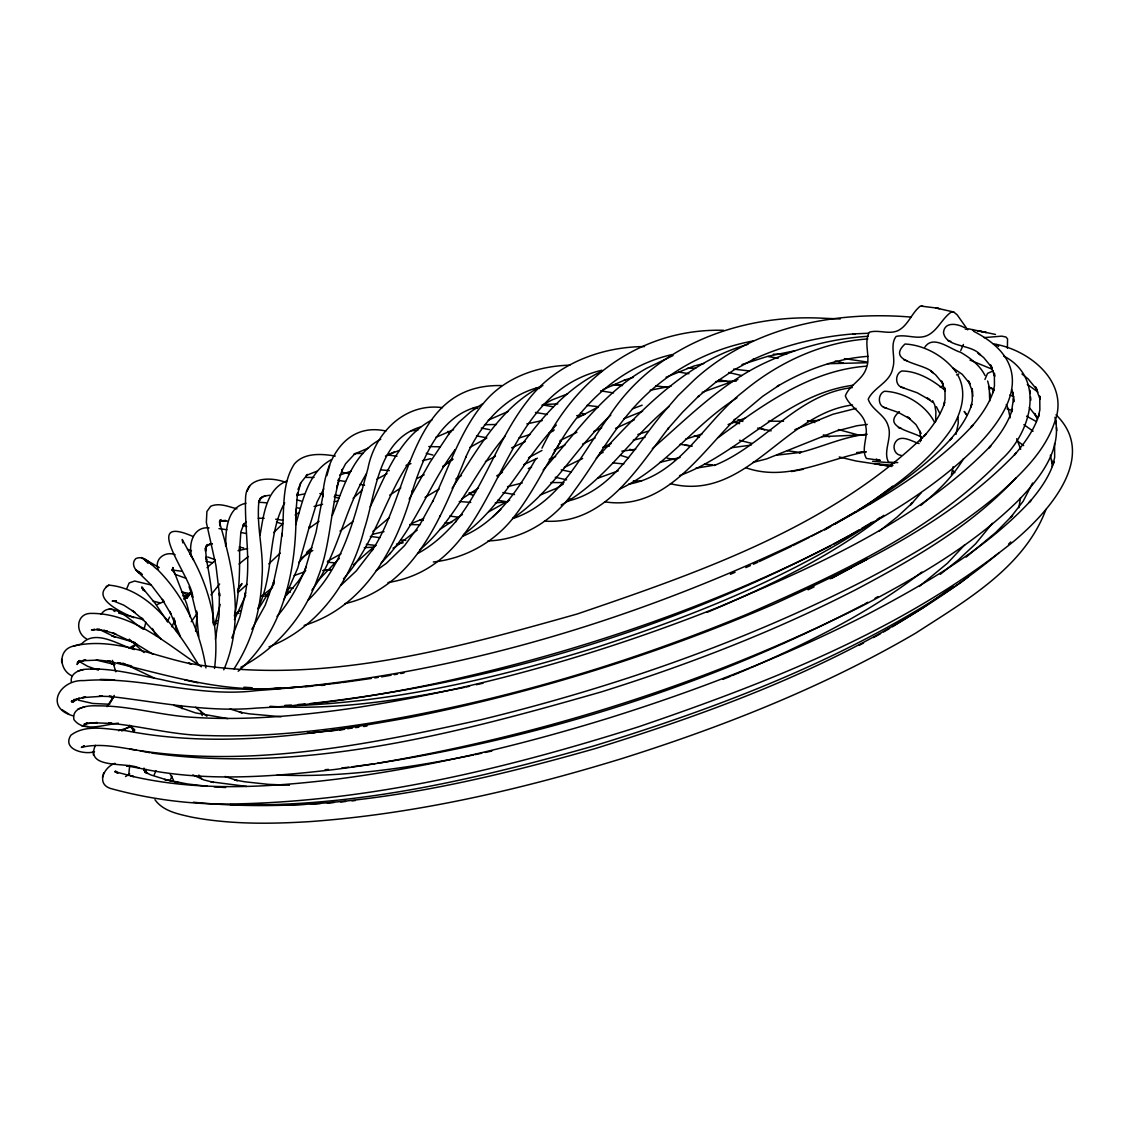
<?xml version="1.0" encoding="UTF-8"?>
<svg xmlns="http://www.w3.org/2000/svg" width="1129" height="1129" viewBox="0 0 1129 1129"><rect width="100%" height="100%" fill="white"/><g stroke="black" fill="none" stroke-linecap="round" stroke-linejoin="round"><path stroke-width="1.5" d="M295.671 520.102L295.981 509.221C296.828 567.577 284.466 631.421 238.177 671.247M935.631 421.54L935.899 411.803L934.784 405.128L932.667 400.682M225.673 544.122C225.814 528.852 227.606 507.034 245.953 503.252M225.588 545.956L225.729 542.71M212.816 623.025C213.903 600.811 210.121 578.768 206.014 557.02L206.579 560.153L205.365 548.2L205.563 551.262L206.678 545.236M295.911 511.987L297.562 492.921L297.294 495.462L300.751 482.845L307.497 474.462L306.255 475.422L317.136 471.118M989.724 400.978L989.202 386.824L987.635 381.023M1020.56 497.79L1018.838 507.669M1003.582 355.96C1046.484 378.116 1031.003 432.957 1001.508 459.447C931.905 531.787 837.986 574.096 747.525 614.035C627.032 663.908 501.121 701.278 372.429 722.729C317.785 731.394 262.45 737.378 207.073 735.543C173.795 735.431 141.661 725.933 108.68 723.167L111.856 723.449L93.961 722.8L85.324 723.689L97.263 722.574L93.961 722.8M1054.938 417.321C1062.742 449.723 1039.456 478.654 1018.33 500.472C974.045 544.249 919.472 575.776 864.772 604.636C711.651 681.789 546.323 734.414 377.439 763.303M214.51 668.396C219.675 628.613 210.008 587.602 189.714 553.196L193.595 560.097M195.599 631.28L196.982 616.66M145.458 772.716L146.205 769.456M72.298 675.975C59.089 670.358 57.607 649.627 73.343 646.127C113.281 636.46 152.909 656.189 191.464 663.908L188.543 663.259C319.281 686.263 452.009 649.231 577.215 613.993C700.333 571.937 831.396 526.791 926.203 433.903L924.185 436.119C932.808 426.127 940.753 415.105 944.705 402.376L943.703 405.438L945.044 399.37L944.959 388.009L945.283 391.269L941.515 381.052L943.11 383.916L935.673 374.884L930.606 370.862L933.161 372.796C925.088 363.129 885.249 362.522 905.006 344.02C924.538 345.008 945.044 356.482 956.489 372.725M172.878 567.591L172.497 570.554L172.737 567.548L173.316 571.26L172.779 568.113L186.793 604.17L190.392 617.126M1007.407 348.24L1007.548 338.898L1005.995 337.035L1001.719 336.146L984.022 337.627M920.276 441.806L920.968 437.163L921.292 440.409L919.542 430.572M953.144 466.743L951.422 474.773M260.079 534.977C263.621 515.544 265.823 489.506 286.851 480.926M863.318 604.735C699.077 690.525 518.832 745.366 335.242 769.413C270.381 777.062 203.77 782.101 139.375 768.186C128.424 761.652 84.421 769.936 95.372 745.352M126.914 588.265L129.158 582.959L134.647 581.026L150.834 584.921M368.477 448.001L354.026 454.225L355.042 453.604L345.587 463.737L341.72 471.174L342.355 469.452C330.049 504.578 331.728 543.134 317.701 577.865C304.548 615.926 276.676 648.723 240.844 667.225M234.38 615.884C239.503 593.699 239.814 570.794 239.588 548.129L239.489 551.065L240.872 531.815L244.033 523.673L242.848 525.634L246.15 521.81M219.534 522.515L220.084 519.975M220.226 604.382L214.693 625.297M285.679 482.309C270.974 476.805 246.023 476.452 245.586 497.875C244.428 530.39 251.358 563.117 244.993 595.463L245.572 592.64L239.814 616.97L231.798 637.97M385.892 431.024C344.472 421.879 324.545 461.874 322.682 496.986L323.092 494.685L316.064 532.154L305.705 567.788M960.751 350.554L963.404 344.458M984.925 379.457L987.579 373.36L993.238 370.848M309.558 526.015L297.746 568.028L283.958 599.725M329.739 465.219L326.916 475.634M144.131 628.825L145.923 622.22M215.413 639.141L219.082 615.799L219.435 592.908L219.605 596.027L215.949 565.53L206.353 522.445L206.903 511.493L210.714 506.258C219.252 502.49 228.552 506.723 236.977 508.854M337.176 486.133L339.349 478.16M336.738 487.728L337.303 485.71M308.937 528.316L316.981 502.137L323.741 488.871M73.413 702.012L74.175 699.303M114.989 763.317C104.39 766.831 95.866 783.484 110.275 788.395C147.334 798.655 185.946 803.975 224.445 804.074C365.542 802.917 504.296 769.202 638.181 726.921C770.232 681.845 903.863 629.672 1013.644 541.412C1047.19 513.272 1099.293 456.878 1056.01 414.78M955.995 434.397L958.239 423.319L958.069 417.405M295.586 524.9C302.699 501.347 307.723 472.515 331.404 459.63M102.457 777.274L103.727 772.871M129.694 765.363L128.678 775.482M286.484 592.259L287.246 589.705M1045.99 509.334C1024.186 567.661 965.422 600.882 915.788 633.073C823.648 686.968 723.731 726.427 622.121 758.505C520.497 789.665 416.079 813.854 309.84 821.616C270.381 824.015 230.415 824.509 191.436 817.086C178.396 814.08 163.211 811.328 154.927 799.699M305.183 569.341L305.987 567.068C298.917 584.822 289.687 601.955 277.057 616.378M107.072 706.655L114.255 695.379M1032.598 483.043L1023.114 501.304L1010.54 517.548L1012.572 515.346L995.849 532.422L966.099 557.105M298.959 487.516L298.197 489.52L300.751 482.845M332.335 515.346C343.555 487.77 352.262 454.041 380.755 439.252M171.961 626.863L174.6 620.484M257.722 608.7C274.446 575.48 266.924 535.118 284.691 502.772M223.754 669.85C244.316 622.361 233.957 570.3 219.647 522.91L219.929 525.959L219.633 521.019M154.151 774.917L155.971 770.655M245.741 595.336L234.423 619.609M169.999 780.591L171.989 776.202M344.726 603.705C415.289 587.39 441.622 515.84 466.108 456.441L465.811 457.104C480.178 424.913 505.51 394.825 541.271 386.753M167.473 621.585L169.576 617.069M101.102 614.303C111.94 598.342 133.434 624.154 143.581 629.333M370.213 506.78C385.906 475.111 398.904 437.487 432.054 419.847M439.731 516.687L440.239 515.643M249.735 485.907L247.082 491.157M274.164 583.622L259.007 608.108M78.635 661.707L77.054 664.529L79.34 660.521L77.492 663.189L80.427 661.086L77.336 662.413L85.719 659.858L82.431 660.719L98.04 660.084L110.952 661.453L107.636 661.044C164.721 674.281 221.848 693.389 281.446 687.956M553.337 453.83C575.719 415.797 541.087 474.617 540.763 475.619C532.747 489.732 524.265 503.633 514.33 516.475C494.883 541.934 465.176 558.573 433.338 561.974M109.682 703.494L113.112 697.595M541.976 448.142C576.298 376.804 642.627 328.144 723.618 330.303M110.473 702.153L113.648 696.734M409.15 499.159L430.078 462.142L448.933 433.931M535.696 459.066C518.126 489.76 497.028 521.654 463.243 536.035M234.028 668.82C251.852 641.822 260.982 609.787 261.984 577.554C264.13 551.728 256.001 526.029 259.021 500.373L258.583 502.913L260.545 498.087L259.571 500.062L262.718 496.534L261.293 497.833L265.724 495.617L263.946 496.125L269.69 495.25M366.473 473.658C343.823 510.308 338.093 555.341 311.872 590.227M963.587 458.614C952.678 477.186 937.239 491.679 920.699 505.482M237.471 590.834L241.987 583.566L238.134 588.576M171.876 570.216L173.301 568.028M559.744 442.963C584.37 400.851 623.518 365.556 671.995 354.591M191.196 591.582L186.61 598.441L191.478 592.499M924.919 347.04C933.415 334.41 950.209 349.327 960.638 352.304C970.361 358.048 979.873 365.231 985.052 375.548M409.996 460.999C384.509 498.397 374.221 544.728 343.47 578.867M452.094 488.321C477.355 450.386 500.133 406.511 542.894 385.539M305.733 570.357L298.155 581.477L286.47 595.336M251.866 629.29L265.132 605.384L274.164 580.602L273.401 583.157L278.934 557.881L281.996 533.438L281.756 536.19C285.016 512.157 280.571 485.061 294.486 463.821C304.576 452.362 321.652 453.816 335.285 456.031M992.363 523.306L975.555 543.868L958.309 559.913L940.259 574.336M191.21 621.726L197.377 613.188M82.092 643.459C95.923 628.909 118.982 645.181 134.379 649.584M205.52 547.537L207.807 544.488L206.099 546.154L211.857 543.868L209.444 543.98L212.28 543.91M498.016 476.932C527.412 437.53 555.637 393.118 601.588 371.342M210.954 594.87L219.661 583.989M213.974 624.266L216.951 620.442M389.477 554.156C416.672 522.925 430.431 482.916 454.973 449.864L454.564 450.344M964.858 544.686L947.414 563.258L919.302 586.445M505.072 436.246C474.011 472.204 456.695 518.987 419.663 549.95M339.406 558.276L318.209 580.447M273.655 532.578L283.111 523.433M448.523 434.411L458.953 422.218L470.412 412.029L482.704 403.702M556.329 425.012C523.249 459.701 502.645 505.806 463.469 534.68M207.044 567.633L215.413 560.182M921.391 492.554L910.623 504.804L912.599 502.659L897.428 516.772L879.138 531.307M298.649 562.581L311.886 547.65M221.115 519.636L219.605 521.288L225.729 520.525L221.002 520.751M381.136 563.117L390.436 553.111M1015.902 477.934C971.448 526.086 913.516 558.996 856.234 589.465C774.607 631.309 688.746 664.501 601.263 691.922C456.243 733.413 303.532 774.212 151.681 753.057M543.162 470.045C575.113 433.818 603.394 392.342 646.592 368.322L673.067 355.536M375.407 545.519L353.433 564.782M610.789 415.105C575.818 447.366 552.758 491.665 512.693 518.423M1008.522 544.164L1010.765 541.976M596.352 458.191C639.706 412 684.738 362.296 747.92 344.331M136.186 644.01L132.615 647.425L135.932 644.772M268.787 563.865L280.218 553.097M307.991 600.318C344.289 565.714 354.972 514.979 367.927 468.549C374.574 433.395 404.577 402.46 442.427 407.654M492.639 517.04L500.937 509.137M184.098 598.934L191.097 592.33M1011.598 389.279L1013.235 395.348L1012.925 392.088L1013.814 401.726L1013.503 398.466L1011.457 412.156L1012.445 409.093C1007.901 423.77 998.756 436.443 988.821 447.959L990.853 445.757C916.649 522.219 816.112 565.629 719.639 606.739C600.628 654.001 476.636 689.607 349.891 708.603C297.844 715.941 245.106 720.739 192.523 717.31C160.473 715.447 129.355 705.498 97.108 705.865C88.274 705.315 71.395 706.98 73.921 719.61C83.744 732.933 104.715 724.338 118.362 723.181M417.25 530.051L396.237 546.281M353.151 498.298L362.07 490.113M306.608 552.406L310.828 548.595M238.021 592.471L247.138 584.314M669.102 406.511C631.012 437.078 604.904 481.49 561.169 504.988M998.798 553.027C882.229 649.344 737.985 704.087 595.195 748.569C465.162 785.53 329.259 815.942 193.355 802.211M389.477 517.491L372.909 531.477M272.583 587.503L261.773 596.056M184.069 599.118L187.527 596.112M239.009 564.02L248.352 556.484M83.419 746.396L84.266 745.69L81.344 747.426C99.338 742.896 118.305 747.215 136.256 750.065M71.833 702.351L79.213 698.357L75.925 699.218L85.691 697.101L82.375 697.609L102.485 696.254L99.225 696.184L112.208 696.621L109.033 696.339C158.088 701.97 206.917 712.597 256.664 708.066C315.922 705.3 374.701 696.17 432.732 684.118C570.272 654.481 705.032 609.561 830.634 545.843M340.859 585.358L356.214 570.978L372.838 549.357L371.893 550.698C410.773 493.599 409.234 383.14 501.784 385.596M652.35 448.622C689.071 416.742 723.802 380.981 769.032 361.012C800.221 346.97 833.936 338.488 868.074 336.287M462.438 514.499L439.943 529.416M198.817 665.235C179.285 632.917 150.171 588.632 108.836 585.147C89.29 598.13 124.119 613.739 133.829 617.704M870.191 503.887L874.312 500.599M883.767 515.332C830.619 556.893 769.047 586.134 707.206 612.299M309.163 528.287L319.084 521.189M921.871 572.022C870.149 612.2 810.975 641.47 751.208 667.606M892.771 486.133L868.808 503.943M953.017 586.487L923.085 607.783L892.503 626.75M960.807 582.493L968.428 576.637M442.85 466.503L452.673 459.094M340.012 531.096L353.349 521.161M442.836 466.531L452.56 459.362M444.826 464.88L452.8 459.122M376.267 570.512L386.485 563.23L404.549 545.632L420.2 524.068L433.127 500.556L432.605 501.601C449.229 467.519 460.265 429.754 485.653 400.724C506.653 376.733 538.702 365.923 569.905 365.175M956.545 374.884L958.733 374.009M899.347 411.676C880.803 427.693 913.813 431.32 922.576 437.967M736.969 397.888C694.787 424.179 665.418 467.561 620.004 488.942M718.171 437.572C762.414 405.212 809.564 370.453 866.183 366.191M478.513 488.024L461.662 499.004M509.687 500.133L488.928 511.691M863.106 507.838L865.957 505.891M874.241 521.344C789.27 577.582 693.714 615.686 597.213 647.115C495.927 678.501 391.311 703.198 284.903 705.964M877.148 519.368L880.055 517.378M312.846 550.416L301.739 557.811M960.68 582.62C848.952 657.981 721.614 706.768 593.388 746.057C475.436 779.49 353.518 808.152 230.161 804.61M341.099 682.692C281.643 689.777 220.423 693.799 161.659 679.602C136.99 674.874 112.18 667.761 86.834 669.201C79.849 669.257 69.857 673.35 71.325 681.86M389.703 495.151L400.809 487.926M469.96 447.338L486.811 438.038M857.828 510.463C892.037 488.575 926.443 464.485 950.124 430.883C960.779 415.119 967.835 393.442 958.055 375.59M435.78 437.346L453.548 429.726M125.502 776.583L129.793 773.915M295.106 515.007L299.312 512.397M240.435 610.493L234.606 614.105M496.675 475.916L502.447 472.331M871.856 522.304L861.78 528.344M185.015 596.479L190.815 592.979M417.674 553.492C432.59 545.519 445.235 533.975 456.13 521.146L455.608 521.824C485.343 484.708 498.482 437.431 528.033 400.202C555.172 364.342 600.402 346.73 644.518 346.575M455.848 478.95L461.436 475.591M563.329 484.101L556.103 488.476L540.226 494.996M439.068 489.069L425.026 497.423M855.542 511.832L825.482 528.824M834.613 524.308C876.485 499.625 919.105 473.997 952.072 437.657L950.053 439.858C959.213 429.26 967.638 417.561 971.829 404.041L970.841 407.103L972.281 400.668L972.196 388.616L972.902 396.279M849.855 535.259L858.802 530.08M883.555 631.944L889.525 628.486M416.686 478.71L424.151 474.801M860.707 562.665L867.481 558.841L831.593 578.415M129.101 648.004L136.637 643.84M327.41 561.339L340.944 553.845M824.509 529.995L830.394 526.749M834.26 543.868L848.429 536.035M864.8 603.916L867.735 602.293M875.074 598.243L878.023 596.62M873.479 637.575L880.578 633.665M393.033 548.214L395.926 546.619M121.636 730.915L131.26 725.622M376.677 479.345L386.993 473.686M485.428 461.606L495.476 456.116M528.499 457.767L541.991 450.429M559.97 440.62L576.891 432.294M582.635 458.473L564.232 467.491M603.507 447.197L611.17 443.499M106.182 586.572L108.836 585.147M541.934 405.283L551.912 399.976L567.506 393.908M577.865 417.772L598.017 407.047M548.765 433.211L553.266 430.841M810.932 536.501C868.836 506.06 927.996 473.855 972.916 425.294L970.898 427.51C980.579 416.276 989.498 403.914 993.929 389.604L992.941 392.666L994.451 385.864L994.367 373.106L994.691 376.366L990.458 364.865L992.038 367.729L983.698 357.583L977.996 353.052L980.551 355C971.335 343.583 946.088 348.071 943.505 332.618C944.38 321.299 957.745 323.684 964.646 327.749M851.351 567.76L830.168 578.824M859.07 645.393L863.502 643.05M618.184 470.892L597.664 478.273M822.095 530.644C645.619 617.662 452.983 677.16 256.1 690.623C198.041 698.018 141.534 675.904 83.842 680.604C59.569 679.319 43.523 708.081 73.568 715.969M792.854 545.66L809.465 537.277M666.068 377.241L694.039 365.994L703.706 363.566M511.564 447.86L525.267 441.552M488.264 420.143L507.979 411.506M582.55 444.05L595.082 438.01M791.288 546.422L759.422 561.508M808.054 589.804L814.065 586.897M602.858 389.66L625.043 379.88L624.252 380.134L633.397 377.326M537.404 458.205L523.687 464.682M554.226 450.146L564.937 445.024M385.441 456.088L398.918 450.513M387.303 455.185L394.444 451.798M593.685 431.574L601.672 427.849M615.517 428.413L634.456 419.72M745.803 567.591L750.362 565.573M753.396 564.218L757.94 562.2M528.316 468.634L531.533 467.223M549.216 459.418L555.651 456.582M156.55 604.777L164.298 601.447M794.872 429.641L832.906 414.244L856.022 408.402M339.674 475.055L351.063 471.202M213.381 624.789L216.613 623.406M730.407 574.28L735.078 572.29M269.027 646.861C318.717 627.47 351.627 579.953 364.173 529.459C376.169 493.359 377.157 440.31 420.581 426.917M732.453 675.509L749.684 668.269M412.438 523.136L423.7 518.479M702.196 392.342L737.957 379.485M623.73 418.845L642.613 411.21M722.87 679.376L730.858 676.144M551.065 431.222L554.297 429.937M742.007 364.526L767.353 356.439L794.76 350.78M87.088 723.139L83.927 724.366L87.032 723.336M78.028 708.998L84.816 706.754M74.458 700.149L71.282 701.363L79.213 698.357M406.003 465.458L410.928 463.596M728.092 424.56L745.507 418.012M512.665 518.592C560.323 503.082 581.689 453.293 609.265 416.079C654.975 345.446 741.344 313.749 822.928 318.237L840.23 318.942M632.452 408.825L642.175 405.184M294.133 575.536L303.87 572.121M298.169 494.954L296.631 495.476L303.941 494.008M182.954 595.886L189.446 593.671M518.705 438.165L530.404 434.34M701.956 434.002L685.515 439.167M129.115 727.401L118.559 730.703M601.926 370.227C488.885 396.843 505.82 563.526 387.981 582.564M304.138 625.395C364.455 607.19 396.731 547.523 412.48 490.649L412 492.075C423.079 457.584 439.153 416.305 478.259 406.539M637.829 434.496L647.806 431.264M679.531 475.634C741.118 453.054 785.332 394.261 853.143 385.243M93.128 629.869L94.737 629.375L91.463 629.883L99.916 629.474L96.544 629.389L107.156 631.069L103.812 630.419L115.85 634.046L112.66 632.889L135.48 643.53L152.895 654.199M745.86 467.745C787.139 482.266 826.329 459.051 866.042 451.826M680.095 457.471L659.858 462.396M83.461 669.582L77.986 671.021M522.233 482.972L507.514 486.698M940.005 386.894L943.054 386.076M73.343 646.127L81.344 643.996M752.902 462.438L766.704 458.868L836.01 431.151L857.038 425.732L867.298 424.405M238.05 550.712L247.561 548.525M430.756 458.642L422.5 460.703M633.242 440.211L645.082 437.233M314.074 506.413L322.598 504.268M753.043 340.986C704.905 349.948 660.155 375.364 628.895 413.214C608.503 437.318 593.304 465.148 574.548 490.452C555.101 519.185 523.207 539.902 487.954 540.904M567.845 501.036C612.892 490.649 635.288 445.645 662.906 413.172L677.894 395.799L694.434 379.739C752.45 326.733 834.867 310.63 911.258 317.108M372.626 534.313L384.001 531.632M466.235 686.982L469.593 686.234M476.325 684.71L483.071 683.2M650.177 390.225L671.092 386.16M967.722 329.823L957.166 314.822L953.723 312.013L935.955 307.963L920.403 306.044C911.752 312.775 908.492 324.856 898.599 330.331C889.384 335.017 878.941 329.428 869.457 332.152C863.064 342.764 871.249 357.159 866.112 368.76C862.344 380.036 849.333 385.045 845.353 395.884C849.53 407.611 865.28 413.059 865.872 426.903C868.13 437.092 860.806 449.398 866.437 458.459L880.267 460.378L875.935 459.277L878.87 460.11M526.876 423.897L542.202 420.552M475.168 754.624L481.829 753.184M485.16 752.479L491.835 751.039M852.48 404.972C783.54 413.849 745.916 502.532 670.4 483.678M852.282 387.557C796.707 394.219 763.754 445.856 714.262 465.473L715.532 464.965L695.845 468.225M473.488 754.976C409.008 767.903 343.23 777.853 277.268 774.988M396.505 544.122L403.194 542.795M464.541 687.363C400.654 700.079 335.384 710.508 270.043 706.302M791.429 471.555L803.425 469.283M400.739 673.547L403.999 672.94M602.9 447.282L609.575 446.054M287.02 592.767L290.393 592.16M381.517 676.85L391.114 675.213M394.317 674.662L397.521 674.126M628.698 484.158C680.547 474.914 704.44 421.484 743.136 391.749C778.234 362.409 821.827 342.129 867.792 338.926M751.039 445.136L731.31 447.747M371.37 678.43L342.722 682.509M374.786 677.908L378.215 677.386M363.679 726.526L366.981 726.018M334.339 501.643L337.557 501.163M322.682 570.611L330.712 569.468M347.605 728.713L352.431 728.05M355.635 727.612L358.853 727.175M374.927 763.74L352.163 766.774M621.853 451.163L635.698 449.3M965.267 329.202L968.343 328.793L986.28 332.505M468.987 492.936L475.591 492.075M410.97 430.77L417.801 430.29M444.784 523.249L451.769 522.36M867.213 434.228C843.659 436.542 822.095 447.126 799.304 452.701L801.294 452.32L776.823 455.128M325.575 731.352L344.387 729.151M336.244 730.294L307.314 733.144L315.132 732.439M339.575 729.899L344.571 729.32M341.889 767.974L348.748 767.17M507.147 501.968L495.264 502.8M867.975 356.341C835.799 358.655 804.765 370.016 777.189 386.485L779.137 385.257L762.583 396.392L733.751 420.552L735.247 419.198C698.978 455.467 663.64 511.282 604.594 501.784M261.603 596.408L268.392 595.703M321.426 685.472L324.757 685.148M310.08 703.565C509.743 681.464 705.569 618.212 880.041 518.55C931.213 489.323 1083.177 387.374 973.537 331.234M325.11 769.724L328.44 769.399M340.789 801.971L345.615 801.491M352.022 800.87L355.24 800.546M897.767 462.594L888.565 462.17C882.61 451.459 892.616 437.558 888.114 425.774C884.967 414.526 871.574 409.912 868.215 399.172C873.846 387.12 890.555 382.308 892.827 367.871C896.017 357.907 889.454 344.952 896.13 336.428C906.347 334.015 917.228 339.9 927.276 335.525C937.832 330.543 942.009 318.35 951.366 311.999L953.723 312.013M544.305 404.436L557.797 403.9M373.967 547.085L364.215 547.692M115.356 600.811L112.208 601.065L116.343 600.91L113.112 600.826L123.823 605.186L134.859 612.37L132.022 610.479L143.552 619.934L141.125 617.591L161.108 639.07M305.253 686.757L311.703 686.263M298.211 704.51L305.056 703.974M327.227 803.058L334.057 802.521M827.458 363.721L866.874 362.748M209.077 527.92C193.623 526.1 188.247 543.882 191.563 556.047M856.615 452.546L861.653 452.193M576.736 415.641L583.735 415.162M94.526 751.731C84.35 754.962 61.785 749.444 70.873 735.233C86.114 723.661 107.707 729.503 125.291 730.59C219.195 749.176 315.739 734.386 408.754 717.663C534.243 692.825 657.092 654.552 774.522 603.846C860.806 564.359 949.997 522.388 1016.425 452.757L1014.406 454.973C1024.85 442.878 1034.446 429.542 1039.23 414.131L1038.228 417.194L1039.865 409.841L1039.767 396.096L1040.105 399.356L1035.533 386.965L1037.114 389.83L1028.11 378.892L1021.971 374.009M821.912 436.613L865.675 434.792M484.553 424.687L496.421 424.518M289.828 687.646L300.187 687.081M284.79 705.399L291.381 705.046M310.56 804.088L320.453 803.538M860.425 435.102L862.923 434.961L852.353 435.512M611.678 385.412L622.658 384.876M544.517 521.118C604.495 525.084 636.897 468.888 668.664 427.905L667.719 429.034L682.749 412L699.204 395.616L697.948 396.773L715.913 382.124L733.751 370.1L754.299 358.881L752.521 359.742C784.74 344.67 819.823 336.456 855.217 333.775L852.748 333.944L868.3 333.253M472.359 408.529L477.341 408.303M599.626 452.8L603.027 452.644M860.848 452.207L865.957 451.981M715.603 381.602L736.39 380.995M807.362 420.877L818.92 420.454M354.76 453.604L363.369 453.322M305.606 804.356L284.706 804.892M109.725 704.27L92.747 703.466L78.395 700.178M563.978 482.605L550.867 482.535M687.406 368.294L695.732 368.167M419.932 524.731L409.686 524.59M428.794 446.534L440.31 446.844M279.653 804.906L256.706 804.427M773.28 354.224L786.645 354.181M783.568 421.244L768.355 421.159M258.174 518.282L264.186 518.267M568.931 499.272L572.121 499.272M274.065 688.507L281.107 688.521M305.959 477.412L314.045 477.454M99.239 669.031L90.687 668.933M288.544 587.941L293.342 588.011M100.453 679.376L114.537 679.813M289.447 785.234L268.321 784.345L245.049 781.818L234.564 779.97L237.415 780.633L225.01 776.456M633.341 480.855L641.512 481.067M205.915 667.959C200.383 631.45 184.055 596.267 157.933 569.976C151.596 565.544 144.766 554.522 135.805 558.601C130.315 563.893 135.678 571.994 141.661 574.054M235.749 613.245L238.967 613.343M739.396 420.313L742.755 420.44M265.484 594.531L268.773 594.658M324.15 569.976L330.628 570.258M712.441 464.838L704.369 464.202M733.54 369.141L749.36 370.919M214.242 786.885L225.645 787.52M173.203 570.131L181.402 571.203M470.765 502.419L459.277 501.502M243.977 687.222L252.233 687.773M335.525 562.905L327.495 562.214M281.192 716.746L249.213 713.838L239.404 712.131L242.269 712.78L230.147 709.026M319.888 493.599L323.261 493.839M872.576 461.324L894.676 463.102M258.936 502.207L266.049 502.786M401.007 539.972L405.777 540.368M381.136 469.876L389.336 470.61M246.729 786.433L210.911 781.804L213.762 782.439L203.883 779.913L192.847 774.903M207.327 786.278L187.456 783.978L164.552 779.49L178.255 782.51L175.39 781.861M655.624 385.935L668.58 387.346M612.68 462.876L623.843 463.934M874.41 463.596L892.94 465.374M586.995 405.41L598.172 406.666M376.084 545.533L366.318 544.305M175.122 554.734C165.54 550.769 154.179 558.742 158.004 569.157M891.896 466.489L856.078 461.013L839.228 456.977M218.984 528.598L226.887 529.713M81.556 725.749L87.752 726.497M227.832 718.608L195.5 712.893L173.838 705.329M536.12 388.023L539.535 388.475M680.081 444.29L691.964 446.082M685.247 445.193L691.823 446.054M787.435 450.781L800.376 452.489M387.586 454.973L396.971 456.215M447.578 431.504L450.767 431.927M844.421 358.613L867.495 362.084M370.326 536.388L379.866 537.686M449.779 516.052L458.064 517.195M879.209 464.569L889.68 466.037M275.688 519.199L283.252 520.342M334.819 495.038L339.617 495.716M111.729 664.092L114.975 664.572L96.29 660.056M542.795 404.944L553.083 406.75M678.769 372.076L688.944 373.713M507.74 501.939L497.635 500.246M223.5 520.624L228.086 521.358M600.586 390.817L613.499 392.906M514.528 494.544L502.871 492.554M768.059 356.524L778.191 358.218M337.74 480.22L345.488 481.518M921.518 305.804L922.619 305.987M420.101 519.933L423.29 520.483M615.376 384.453L622.305 385.624M535.456 412.438L547.339 414.47M476.509 435.879L486.472 437.784M181.571 592.062L189.997 593.529M129.934 749.063C247.124 769.174 366.488 744.999 480.968 719.737C612.595 687.632 741.64 642.98 862.514 581.421C910.397 556.428 957.434 528.908 998.84 493.98C1021.237 473.813 1044.748 451.783 1054.542 422.415C1070.32 382.322 1029.168 349.397 993.266 343.837M139.375 768.186L126.321 765.772L129.341 766.337M297.068 507.81L300.173 508.403M938.34 308.429L935.955 307.963L939.54 308.654M359.996 484.341L364.568 485.216M239.08 547.085L243.652 547.96M140.236 750.87L150.044 752.747M667.098 458.162L675.255 459.743M481.293 428.018L489.676 429.655M771.178 430.855L757.644 428.074M143.03 619.567L118.601 613.047M241.677 532.62L246.277 533.537M342.807 472.458L349.383 473.785M986.111 332.476L977.686 330.741L995.453 334.424M212.619 562.75L205.817 561.268M561.24 469.833L571.048 471.922M719.159 379.654L730.731 382.378M135.226 642.599L111.827 635.853L114.904 636.996L99.733 629.629M184.747 679.94L197.97 682.833M728.6 372.485L741.64 375.548M898.388 427.679L901.323 428.357M945.453 390.705C933.401 380.459 917.75 371.004 901.789 371.004C894.295 374.066 895.029 387.289 903.779 387.67M555.256 477.257L566.575 479.825M934.586 422.429C925.526 404.478 904.075 392.017 884.501 391.255C877.007 394.317 877.741 407.541 886.491 407.936M904.047 360.01L906.982 360.687M901.295 455.368C895.452 455.185 892.545 448.269 894.803 443.344C899.686 433.028 911.837 441.538 919.077 443.556M112.519 609.561L109.273 608.799M947.852 340.633L950.787 341.325M751.942 443.429L739.467 440.282M131.613 665.955L117.896 662.695L121.099 663.471M835.333 360.998L843.335 362.959M629.742 449.314L632.988 450.118M732.834 421.95L739.566 423.671M153.135 601.108L159.556 602.745M426.24 453.322L432.929 455.043M858.647 435.06L838.311 429.542M469.466 494.149L472.698 495.024M580.433 412.932L585.302 414.244M296.645 499.808L301.203 501.05M167.487 780.125L150.764 774.903L144.921 771.94L147.673 773.478L143.736 769.964L145.867 772.363L143.947 768.115L145.232 771.107M808.35 420.665L814.856 422.585M628.585 457.809L620.47 455.354M970.009 360.123L991.728 369.028M989.244 387.487L993.619 388.856M1007.054 408.839L1011.485 410.222M900.829 387.007L917.2 392.779L929.943 400.019L927.403 398.057L932.356 402.192M243.455 525.535L246.757 526.566M98.406 670.132L87.526 666.279L80.611 662.243M823.394 434.863L829.603 436.852M334.17 496.774L339.137 498.369M276.422 522.007L282.335 523.997M694.321 435.596L699.26 437.304M883.541 407.259L898.402 412.452L910.129 418.93L907.575 416.982L916 424.631L921.123 433.437M186.003 578.302L175.15 574.393M181.825 591.921L185.043 593.064M207.665 556.992L215.23 559.716M187.47 549.258L191.507 550.712M737.985 419.579L742.84 421.47M760.015 428.173L764.629 429.966M193.087 536.515C138.133 512.326 193.595 579.911 192.749 597.523L189.093 586.727M141.351 557.571L146.826 561.155M141.083 573.32L135.607 569.75L140.885 573.603L137.992 571.98L151.201 584.963L164.213 602.082L162.237 599.358L171.171 614.501L169.802 611.481L180.4 636.446M122.849 663.104L154.617 678.204M1009.975 394.924L1014.054 396.942M1026.557 416.164L1036.436 421.583M159.231 567.562L143.524 558.573L148.139 563.385M114.975 611.495L113.549 610.648M145.302 559.97L148.224 561.734M1027.291 384.382L1037.946 392.031M988.538 386.457L993.661 390.041M953.017 368.012L962.204 374.278L970.093 383.874L968.499 381.009L972.506 391.876M1023.89 424.659L1033.091 431.179M1017.596 441.185L1023.65 445.588M62.391 709.972L68.925 714.107M140.024 573.08L142.367 574.548M201.428 666.802C167.741 645.125 133.73 613.061 91.181 613.4C76.08 613.089 74.839 632.621 86.524 638.845M206.903 716.238L195.599 707.248M996.215 344.514L998.629 346.405M129.313 639.183L144.06 652.562M148.689 561.917L151.992 564.683L149.395 562.482M972.365 329.569L973.254 330.317M129.567 725.58L134.788 730.082L130.752 726.469M117.755 773.252L115.412 771.036L117.67 772.984L114.763 771.657L133.631 776.54L130.625 775.962C198.309 791.866 268.66 787.449 337.063 779.109C429.457 767.127 520.398 745.38 609.35 717.903C698.357 690.017 785.713 656.245 868.78 613.668C927.05 582.663 985.998 549.174 1031.229 500.189L1029.211 502.405C1039.654 490.311 1049.264 476.974 1054.034 461.563L1053.032 464.626L1054.669 457.287L1054.571 443.528M952.834 470.624L954.852 472.698M1029.352 407.611L1036.224 416.291L1034.616 413.44L1037.41 419.353M142.282 587.56L143.2 590.241L141.873 587.193L155.308 603.535L167.6 621.896M967.073 415.105L964.194 411.408L966.72 415.035M198.916 775.058L201.597 778.728M141.873 587.193L144.526 590.947L142.579 588.181M129.793 725.255L134.323 732.058M936.364 406.666L939.921 413.708M170.281 774.48L173.358 779.829M152.359 628.514L156.282 635.698M191.351 556.131L182.221 539.479L182.813 542.894M133.617 730.59L132.234 727.669L133.532 730.886M1006.249 404.535L1008.239 408.754L1010.145 417.829M1016.707 438.729L1020.715 449.286M175.023 574.322L172.892 569.411L174.219 572.474M200.764 711.129L202.204 715.645M115.793 671.783L112.392 660.366M181.176 705.526L182.065 708.716M173.908 617.986L175.221 622.742M1050.379 455.17L1051.974 463.144M93.015 751.491L93.467 755.075M191.704 594.404L196.46 614.19L198.76 636.77M174.699 621.289L176.576 631.464M1055.813 420.567L1056.123 423.827M1056.434 427.383L1056.744 430.643M1029.944 390.309L1030.255 393.555M1030.537 396.914L1030.848 400.16M989.202 386.824L989.526 390.084M989.766 392.934L990.077 396.194M1051.663 459.884L1052.256 466.503M61.643 659.364L61.686 662.596M196.728 611.114L196.799 619.765"/></g></svg>
